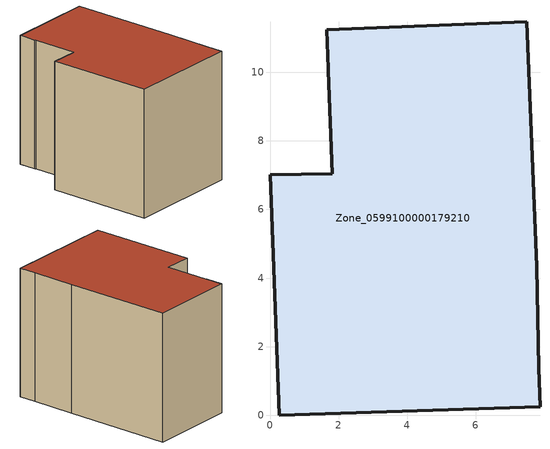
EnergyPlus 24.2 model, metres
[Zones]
Zone_0599100000179210
 floor ground (C_G): 7.83,1.36 7.88,0.24 0.28,0 0,7.01 1.81,7.04 1.7,10.05 1.7,10.1 1.65,11.24 7.49,11.47 7.77,4.33 z0
 wall outside (C_F): 7.88,0.24 7.83,1.36 7.77,4.33 7.49,11.47 1.65,11.24 1.7,10.1 1.7,10.05 1.81,7.04 0,7.01 0.28,0 7.88,0.24 z0:8.62
 roof outside (C_R): 1.7,10.05 1.81,7.04 0,7.01 0.28,0 7.88,0.24 7.83,1.36 7.77,4.33 7.49,11.47 1.65,11.24 1.7,10.1 z8.62
[BUILDING]
Pand.0599100000179210: North Axis=0; Terrain=City; Loads Convergence Tolerance Value=0.04; Temperature Convergence Tolerance Value=0.4; Solar Distribution=FullExterior; Maximum Number of Warmup Days=25; Minimum Number of Warmup Days=1
[Site:Location]
Rotterdam.The.Hague.AP_ZH_NLD Design_Conditions: Latitude=51.96; Longitude=4.45; Time Zone=1; Elevation=-4.5
[SITE:GROUNDTEMPERATURE:BUILDINGSURFACE]
18, 18, 18, 18, 18, 18, 18, 18, 18, 18, 18, 18
[MATERIAL] Thermal Absorptance=0.9; Solar Absorptance=0.7; Visible Absorptance=0.7
Name | Roughness | Thickness | Conductivity | Density | Specific Heat
G.TC.1946-1964 | MediumSmooth | 0.15 | 1 | 540 | 1210
F.TC.1946-1964 | Rough | 0.3 | 0.857143 | 1920 | 840
R.TC.1946-1964 | MediumRough | 0.2 | 0.235294 | 1500 | 1000
[CONSTRUCTION]
C_G: G.TC.1946-1964
C_F: F.TC.1946-1964
C_R: R.TC.1946-1964
[ZONE]
Zone_0599100000179210: Type=1; Multiplier=1; Ceiling Height=Autocalculate; Volume=Autocalculate; Floor Area=autocalculate; Part of Total Floor Area=Yes
[ZONEINFILTRATION:DESIGNFLOWRATE]
Infil_Zone_0599100000179210: Zone or ZoneList or Space or SpaceList=Zone_0599100000179210; Schedule=AlwaysOn; Design Flow Rate Calculation Method=Flow/Area; Flow Rate per Floor Area=0.003; Constant Term Coefficient=1; Temperature Term Coefficient=0; Velocity Term Coefficient=0; Velocity Squared Term Coefficient=0
[HVACTEMPLATE:ZONE:IDEALLOADSAIRSYSTEM]
Zone_0599100000179210: Maximum Heating Supply Air Temperature=50; Minimum Cooling Supply Air Temperature=13; Maximum Heating Supply Air Humidity Ratio=0.0156; Minimum Cooling Supply Air Humidity Ratio=0.0077; Heating Limit=NoLimit; Cooling Limit=NoLimit; Dehumidification Control Type=ConstantSensibleHeatRatio; Cooling Sensible Heat Ratio=0.7; Dehumidification Setpoint=60; Humidification Control Type=None; Humidification Setpoint=30; Outdoor Air Method=None; Outdoor Air Flow Rate per Person=0.00944; Outdoor Air Flow Rate per Zone Floor Area=0; Outdoor Air Flow Rate per Zone=0; Demand Controlled Ventilation Type=None; Outdoor Air Economizer Type=NoEconomizer; Heat Recovery Type=None; Sensible Heat Recovery Effectiveness=0.7; Latent Heat Recovery Effectiveness=0.65
[ZONECONTROL:THERMOSTAT]
ThermostatControl_Zone_0599100000179210: Zone or ZoneList=Zone_0599100000179210; Control Type Schedule=DualSetpointControlType; Control 1=Thermostat_Zone_0599100000179210; Temperature Difference Between Cutout And Setpoint=0
[THERMOSTATSETPOINT:DUALSETPOINT]
Thermostat_Zone_0599100000179210: Heating Setpoint Temperature Schedule=HeatingSetpoint_Zone_0599100000179210; Cooling Setpoint Temperature Schedule=CoolingSetpoint_Zone_0599100000179210
[SCHEDULE:COMPACT]
HeatingSetpoint_Zone_0599100000179210: Through: 12/31, For: AllDays, Until: 24:00, 21
CoolingSetpoint_Zone_0599100000179210: Through: 12/31, For: AllDays, Until: 24:00, 24
DualSetpointControlType: Through: 12/31, For: AllDays, Until: 24:00, 4
AlwaysOn: Through: 12/31, For: AllDays, Until: 24:00, 1
